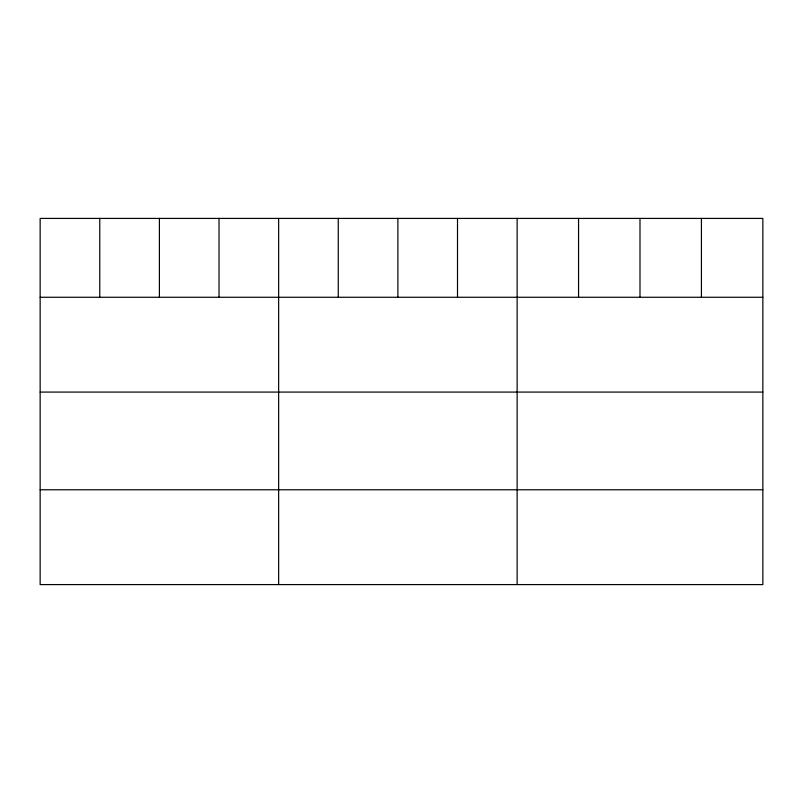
<?xml version="1.0" encoding="UTF-8"?>
<svg xmlns="http://www.w3.org/2000/svg" width="803" height="803" viewBox="0 0 803 803"><rect width="100%" height="100%" fill="white"/><g stroke="black" fill="none" stroke-linecap="round" stroke-linejoin="round"><path stroke-width="1.2" d="M762.85 297.271L762.85 584.584L40.15 584.584L40.15 218.416L762.85 218.416L762.85 297.271L40.15 297.271M40.15 392.085L762.85 392.085M40.15 489.77L762.85 489.77M701.42 218.416L701.42 297.271M639.991 218.416L639.991 297.271M578.561 218.416L578.561 297.271M517.132 218.416L517.132 584.584M457.509 218.416L457.509 297.271M397.886 218.416L397.886 297.271M338.264 218.416L338.264 297.271M278.641 218.416L278.641 584.584M219.018 218.416L219.018 297.271M159.395 218.416L159.395 297.271M99.773 218.416L99.773 297.271"/></g></svg>
